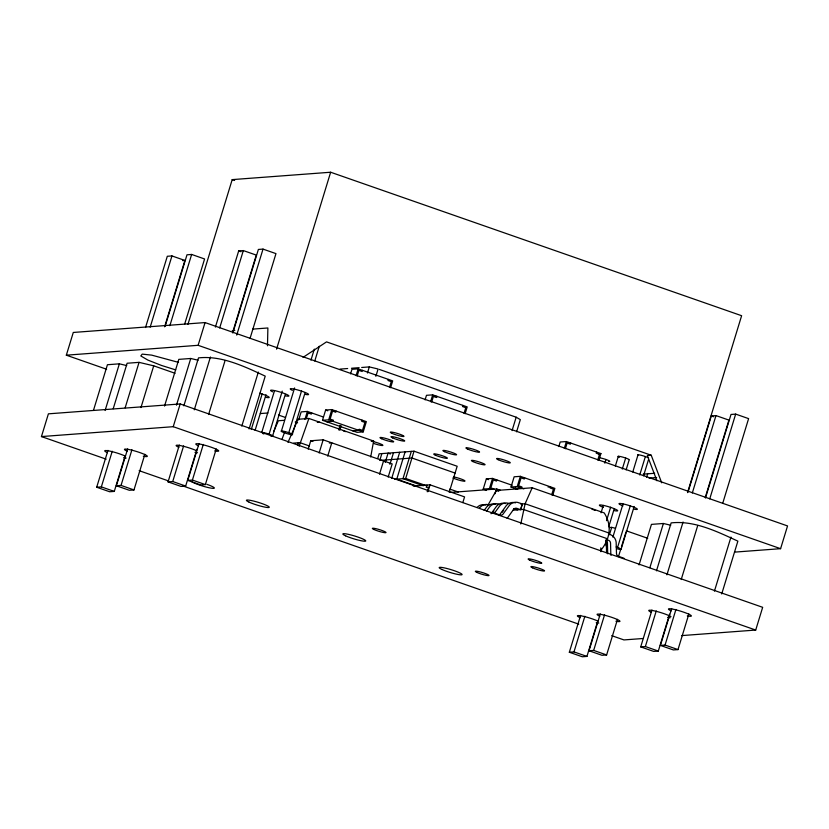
<?xml version="1.0" encoding="UTF-8"?>
<svg xmlns="http://www.w3.org/2000/svg" width="829" height="829" viewBox="0 0 829 829"><rect width="100%" height="100%" fill="white"/><g stroke="black" fill="none" stroke-linecap="round" stroke-linejoin="round"><path stroke-width="1.24" d="M600.621 550.57C609.957 539.306 612.393 525.71 604.227 512.933L532.187 487.784L496.291 490.478L487.742 505.514M267.487 345.776L267.881 327.973L252.617 329.123M520.778 523.99L525.109 503.742L532.187 487.784M370.708 456.955L373.62 441.049L308.906 418.458L298.057 419.267L287.984 442.417M299.134 446.23L308.906 418.458M106.174 459.162L41.45 436.572L48.403 413.837L180.183 403.951L762.67 607.315L755.716 630.05L681.511 635.615M106.63 369.257L66.33 355.185L73.284 332.46L205.064 322.574L787.55 525.938L780.597 548.674L734.546 552.124M93.532 410.179L107.428 364.729L119.366 363.827L126.702 365.568M105.096 410.51L119.366 363.827M113.221 408.707L127.117 363.247L139.054 362.356L153.717 365.827L175.074 373.288M125.179 455.784L114.288 491.41L109.635 491.752L96.692 487.234L107.967 450.385M145.521 327.528L167.303 256.275L171.955 255.933L184.898 260.451L164.619 326.792M125.158 407.806L139.054 362.356M96.692 487.234L101.345 486.892L112.236 451.256M150.173 327.186L171.955 255.933M144.868 454.302L133.977 489.929L129.324 490.281L116.381 485.763L127.656 448.903M165.209 326.056L186.991 254.804L191.644 254.451L204.587 258.969L184.68 324.087M140.951 407.599L153.717 365.827M116.381 485.763L121.034 485.411L131.925 449.784M169.862 325.704L191.644 254.451M187.945 324.357L232.203 179.613L330.647 172.235L741.623 315.714L687.542 492.623M164.536 406.055L178.805 359.371L190.743 358.48L198.079 360.211M176.473 405.163L190.743 358.48M41.45 436.572L173.23 426.686L180.183 403.951M66.33 355.185L198.11 345.31L205.064 322.574M183.851 405.806L198.494 357.9C221.581 355.268 244.835 366.687 265.228 376.128L249.083 428.956M196.939 449.204L185.665 486.053L181.012 486.405L168.069 481.887L179.344 445.028M215.395 327.092L238.679 250.928L243.332 250.576L256.275 255.094L232.617 332.491M194.287 409.827L210.431 356.998M168.069 481.887L172.722 481.535L183.613 445.909M219.675 327.973L243.332 250.576M216.255 448.955L205.354 484.582L200.711 484.924L187.758 480.405L199.033 443.556M232.835 332.989L258.379 249.446L263.021 249.104L275.964 253.622L250.057 338.387M208.576 414.531L225.094 360.48M187.758 480.405L192.411 480.064L203.302 444.437M236.731 335.092L263.021 249.104M241.799 426.127L258.327 372.076M251.28 429.495L262.171 393.858M276.565 349.144L330.647 172.235M255.114 430.292L266.005 394.656M261.757 432.427L274.534 390.646M269.093 434.158L282.243 391.153M272.544 436.189L285.321 394.407M281.445 430.945L294.596 387.941M288.782 432.686L301.549 390.905M310.948 360.19L314.326 349.123M292.233 434.707L305.01 392.936M314.771 360.988L319.279 346.242M298.73 419.847L301.165 411.889L307.362 411.422L323.445 417.039M304.927 419.381L307.362 411.422M297.58 445.214L298.326 442.759M306.357 418.624L308.098 412.946L311.331 414.075L311.683 412.935L309.196 413.122M308.191 449.142L310.751 440.759L323.155 439.826L392.19 463.929L388.169 477.1M322.502 420.293L325.631 410.054L331.828 409.588L366.345 421.64L363.216 431.878L357.019 432.334L322.502 420.293L328.698 419.826L363.216 431.878M328.698 419.826L331.828 409.588M319.134 452.997L323.155 439.826M336.139 411.101L335.797 412.241L332.564 411.111L330.129 419.059L333.362 420.189L333.02 421.329L326.813 421.795M350.574 373.858L351.962 369.309L358.169 368.843L392.687 380.894L390.604 387.713M327.724 456.116L331.787 442.841L329.31 443.028M338.719 429.919L340.108 425.37M356.087 375.661L358.169 368.843M339.797 430.303L341.185 425.754M357.164 376.034L358.895 370.356L362.138 371.485L362.48 370.345M367.444 373.009L369.299 366.915L378.097 368.998L375.869 376.304M362.035 420.137L361.682 421.277L364.926 422.407L362.491 430.365L359.247 429.235L358.905 430.365L352.708 430.831M388.366 379.392L388.024 380.521L391.257 381.651L389.526 387.34M377.755 458.354L379.143 453.805L414.023 451.194L457.173 466.25L449.204 492.333M381.858 453.598L379.775 460.427L411.94 458.012L455.09 473.069M379.506 474.188L383.568 460.914M385.236 462.364L388.055 453.142L390.459 453.971M389.931 464.364L393.485 452.727M391.713 478.343L399.682 452.261M405.112 451.857L396.77 479.141L417.142 486.25M425.09 399.868L426.479 395.319L432.686 394.863L467.204 406.904L465.121 413.733M411.308 451.39L402.977 478.675L423.35 485.784M394.604 479.297L405.682 478.468L414.023 451.194M430.603 401.682L432.686 394.863M431.681 402.055L433.412 396.376L436.655 397.505L436.997 396.366L434.52 396.552M426.956 485.069L426.261 487.348L428.583 487.172L427.194 491.721M427.971 491.659L430.054 484.841L464.572 496.892L462.831 502.571M462.883 405.402L462.541 406.542L465.774 407.671L464.033 413.35M486.447 490.24L483.214 489.11L486.343 478.882L492.54 478.416L512.156 485.266M483.214 489.11L489.411 488.644L492.54 478.416M496.861 479.918L496.509 481.058L493.276 479.929L490.841 487.887L494.074 489.017M512.073 430.603L516.177 417.205L379.319 369.423M516.591 431.816L520.322 419.64L516.177 417.205M517.69 489.348L511.016 487.027L514.146 476.799L520.353 476.333L554.87 488.385L552.777 495.203M515.679 487.39L515.337 488.53L521.534 488.063L521.887 486.934L518.643 485.804L521.078 477.846L524.311 478.975L524.664 477.836M511.016 487.027L517.223 486.561L520.353 476.333M520.695 509.617L522.436 503.939M558.808 446.551L560.197 442.002L566.394 441.546L600.911 453.587L598.828 460.416M564.311 448.365L566.394 441.546M565.388 448.738L567.129 443.059L570.362 444.189L570.715 443.049M551.699 494.82L553.44 489.141L550.207 488.012L550.549 486.872L548.073 487.058M596.6 452.085L596.248 453.225L599.491 454.354L597.75 460.033M604.859 463.183L605.978 459.494M601.056 512.799L603.315 505.431M615.336 466.105L618.341 456.282M606.517 520.685L610.641 507.172M622.289 469.079L625.677 458.022M597.823 620.786L586.932 656.413L582.279 656.765L569.336 652.247L580.601 615.387M608.838 526.394L614.102 509.193M626.123 469.877L629.128 460.043A5.99 0.736 17 0 0 622.714 457.1A5.99 0.736 17 0 0 619.356 457.349M606.061 545.793L607.191 542.104M609.439 534.736L611.698 527.358L615.356 528.228M569.336 652.247L573.979 651.895L584.87 616.268M612.859 537.13L623.004 503.949M632.776 472.002L638.029 454.8M617.564 547.472L630.33 505.69M639.729 474.976L645.366 456.541M617.512 619.315L606.621 654.941L601.968 655.283L589.025 650.765L600.289 613.916M618.465 556.632L620.724 549.264M621.47 546.808L625.978 532.063M621.398 548.27L634.164 506.488M643.563 475.773L648.444 459.794M589.025 650.765L593.668 650.423L604.569 614.797M646.63 477.203L647.76 473.514M639.055 564.922L651.449 524.384L663.387 523.482L670.713 525.223M649.863 567.71L663.387 523.482M656.485 570.818L671.138 522.902C694.225 520.27 717.468 531.7 737.872 541.14L721.717 593.968M669.573 614.206L658.309 651.066L653.656 651.407L640.713 646.889L651.977 610.04M688.039 492.105L711.323 415.93L715.976 415.588L728.919 420.106L705.251 497.504M666.92 574.839L683.075 522.011M640.713 646.889L645.356 646.547L656.257 610.921M692.308 492.986L715.976 415.588M688.889 613.957L677.998 649.584L673.345 649.936L660.402 645.418L671.666 608.559M705.469 498.001L731.012 414.459L735.665 414.106L748.608 418.624L722.691 503.4M681.21 579.544L697.738 525.482M660.402 645.418L665.055 645.066L675.946 609.439M709.748 498.871L735.665 414.106M714.432 591.139L730.96 537.088M494.965 493.783L496.758 488.975L500.415 490.26M281.995 439.287L284.71 432.023M273.839 431.163L278.368 420.749L284.399 420.293M484.157 510.436L486.851 506.778A9.181 8.684 85.7 0 1 494.996 504.136L495.721 504.343M486.519 511.224L489.949 506.54A9.181 8.684 85.7 0 1 498.105 503.897L498.82 504.115M491.058 513.783L496.695 506.042A9.181 8.684 85.7 0 1 504.84 503.4L505.566 503.607M492.426 512.964L493.897 510.923M494.157 513.555L499.794 505.804A9.181 8.684 85.7 0 1 507.949 503.162L508.664 503.369M502.27 512.229L503.742 510.177M479.628 507.876L480.105 507.286A9.181 8.684 85.7 0 1 488.26 504.643L488.975 504.851M303.031 357.392L326.533 341.88L651.221 455.235L661.718 482.841M182.577 260.627L184.898 260.451M232.255 330.647L234.804 330.46M340.045 369.102L347.672 368.532M351.496 368.252L359.123 367.672M361.672 367.485L369.299 366.915M260.347 413.557L267.954 412.987M317.279 422.396L319.683 422.22M293.684 443.111L299.88 442.645L309.404 445.971M371.216 441.225L373.62 441.049M598.434 453.774L600.911 453.587M651.221 455.235L647.345 455.525L656.931 480.727M413.308 486.095L430.054 484.841M643.231 474.126L654.682 473.276M450.593 492.436L496.758 488.975M648.983 478.084L656.651 477.514M520.726 504.063L525.109 503.742L609.242 533.109M513.099 510.187L523.368 509.42L607.512 538.798M491.317 513.327L494.416 513.089L500.188 515.078A3.15 2.984 85.7 0 0 502.985 514.187L509.638 505.068A9.181 8.684 85.7 0 1 517.793 502.426L522.28 503.949L520.539 509.638L516.913 508.364A3.181 3.005 85.7 0 0 513.586 509.441L507.69 517.628A9.15 8.653 85.7 0 1 507.11 518.332M609.305 527.545L611.698 527.358M643.128 638.496L623.936 639.926L611.729 635.667M515.41 502.871L514.685 502.654A9.181 8.684 85.7 0 0 506.54 505.296L499.887 514.415A3.15 2.984 85.7 0 1 498.602 515.255M485.877 505.079L485.152 504.871A9.181 8.684 85.7 0 0 477.007 507.514M178.525 362.377L151.676 355.123L142.205 354.118L140.816 355.942L147.904 360.097L161.551 365.475L175.738 369.9M232.203 179.613L234.638 180.473M238.679 250.928L241.042 251.747M711.323 415.93L713.676 416.759M198.11 345.31L780.597 548.674M325.631 410.054L327.787 410.811M517.223 486.561L523.887 488.892M486.343 478.882L488.499 479.628M626.361 530.84L647.718 538.29M496.291 490.478L498.737 491.328M489.411 488.644L491.576 489.4M278.482 415.039L285.518 417.495M295.207 422.023L297.601 422.852M608.455 533.969L611.035 534.912A9.181 8.684 85.7 0 1 616.154 542.187L616.496 553.751A3.15 2.984 85.7 0 0 618.247 556.228L624.009 558.269M606.04 539.42L608.465 540.259A3.181 3.005 85.7 0 1 610.548 543.233L610.797 553.554A9.15 8.653 85.7 0 0 611.035 555.409M513.814 508.602L517.441 509.866M449.774 489.058L458.323 492.043M310.751 440.759L312.916 441.505M405.682 478.468L426.065 485.587M173.23 426.686L755.716 630.05M192.411 480.064L205.354 484.582M665.055 645.066L677.998 649.584M172.722 481.535L185.665 486.053M645.356 646.547L658.309 651.066M139.137 470.675L168.453 480.903M183.105 486.022L578.756 624.154M121.034 485.411L133.977 489.929M593.668 650.423L606.621 654.941M101.345 486.892L114.288 491.41M573.979 651.895L586.932 656.413M607.698 553.793L607.45 543.461A3.181 3.005 85.7 0 0 605.657 540.612M606.579 552.736L606.31 542.922A9.181 8.684 85.7 0 0 605.906 541.088M600.797 547.845L600.89 551.71M622.973 505.918A9.585 1.181 17 0 1 621.159 503.555A9.585 1.181 17 0 1 634.662 507.535A9.585 1.181 17 0 1 634.123 509.193M292.419 390.376A9.585 1.181 17 0 1 293.497 388.956A9.585 1.181 17 0 1 306.419 392.987A9.585 1.181 17 0 1 305.341 394.407M371.61 441.235A7.181 0.891 17 0 1 382.822 445.152A7.181 0.891 17 0 1 373.724 443.453M453.701 476.913A7.181 0.891 17 0 1 463.39 479.929A7.181 0.891 17 0 1 462.582 480.996A7.181 0.891 17 0 1 452.893 477.97M343.32 430.862A7.181 0.891 17 0 1 345.403 431.65M259.581 393.267A9.585 1.181 17 0 1 268.575 396.749A9.585 1.181 17 0 1 265.964 397.36M272.741 391.858A9.585 1.181 17 0 1 273.819 390.438A9.585 1.181 17 0 1 286.741 394.469A9.585 1.181 17 0 1 285.663 395.889M603.294 507.389A9.585 1.181 17 0 1 601.471 505.037A9.585 1.181 17 0 1 614.983 509.006A9.585 1.181 17 0 1 614.444 510.674M591.927 509.193A9.585 1.181 17 0 1 595.004 510.363M599.336 457.784A5.99 0.736 17 0 1 607.315 459.991A5.99 0.736 17 0 1 608.755 461.494M638.237 455.463A5.99 0.736 17 0 1 640.983 455.256A5.99 0.736 17 0 1 648.61 457.919M616.102 546.985A5.99 0.736 17 0 1 621.346 549.295A5.99 0.736 17 0 1 616.641 548.684M261.446 432.52A5.99 0.736 17 0 1 269.777 434.406A5.99 0.736 17 0 1 270.855 436.013M263.881 433.961A5.99 0.736 17 0 1 262.772 433.494M126.153 458.074A11.979 1.482 17 0 1 123.604 457.722M107.449 452.686A11.979 1.482 17 0 1 108.796 450.903A11.979 1.482 17 0 1 124.941 455.95M127.138 451.204A11.979 1.482 17 0 1 128.485 449.432A11.979 1.482 17 0 1 144.64 454.468A11.979 1.482 17 0 1 143.293 456.24M197.53 452.717A11.979 1.482 17 0 1 194.981 452.365M178.826 447.328A11.979 1.482 17 0 1 180.173 445.556A11.979 1.482 17 0 1 196.328 450.593M198.514 445.857A11.979 1.482 17 0 1 199.862 444.075A11.979 1.482 17 0 1 216.017 449.121A11.979 1.482 17 0 1 214.67 450.893M671.148 610.859A11.979 1.482 17 0 1 672.495 609.087A11.979 1.482 17 0 1 688.65 614.123A11.979 1.482 17 0 1 687.303 615.906M670.174 617.729A11.979 1.482 17 0 1 667.614 617.377M651.459 612.341A11.979 1.482 17 0 1 654.444 610.9A11.979 1.482 17 0 1 670.972 616.672M599.771 616.216A11.979 1.482 17 0 1 601.118 614.444A11.979 1.482 17 0 1 617.273 619.481A11.979 1.482 17 0 1 615.926 621.253M598.797 623.087A11.979 1.482 17 0 1 596.238 622.734M580.082 617.688A11.979 1.482 17 0 1 581.43 615.916A11.979 1.482 17 0 1 597.585 620.952M206.794 484.302A11.979 1.482 17 0 1 210.328 488.001A11.979 1.482 17 0 1 191.644 481.473M392.594 437.888A7.181 0.891 17 0 0 404.324 441.121A7.181 0.891 17 0 0 396.625 437.577A7.181 0.891 17 0 0 392.594 437.888M391.868 433.287A7.181 0.891 17 0 0 403.588 436.531A7.181 0.891 17 0 0 395.899 432.987A7.181 0.891 17 0 0 391.868 433.287M472.965 461.598A7.181 0.891 17 0 0 484.685 464.841A7.181 0.891 17 0 0 476.996 461.297A7.181 0.891 17 0 0 472.965 461.598M444.468 451.65A7.181 0.891 17 0 0 456.188 454.893A7.181 0.891 17 0 0 448.499 451.349A7.181 0.891 17 0 0 444.468 451.65M467.473 448.997A7.181 0.891 17 0 0 479.193 452.23A7.181 0.891 17 0 0 471.504 448.696A7.181 0.891 17 0 0 467.473 448.997M498.177 459.712A7.181 0.891 17 0 0 509.897 462.955A7.181 0.891 17 0 0 502.208 459.411A7.181 0.891 17 0 0 498.177 459.712M435.298 455.131A7.181 0.891 17 0 0 447.018 458.364A7.181 0.891 17 0 0 439.329 454.831A7.181 0.891 17 0 0 435.298 455.131M381.568 438.707A7.181 0.891 17 0 0 393.288 441.95A7.181 0.891 17 0 0 385.599 438.406A7.181 0.891 17 0 0 381.568 438.707M283.57 432.479A5.99 0.736 17 0 0 292.554 434.614A5.99 0.736 17 0 0 284.399 431.391A5.99 0.736 17 0 0 283.57 432.479M476.924 572.424A7.181 0.891 17 0 0 488.654 575.658A7.181 0.891 17 0 0 480.955 572.124A7.181 0.891 17 0 0 476.924 572.424M529.669 560.103A7.181 0.891 17 0 0 541.389 563.347A7.181 0.891 17 0 0 533.689 559.803A7.181 0.891 17 0 0 529.669 560.103M373.92 529.482A7.181 0.891 17 0 0 385.64 532.726A7.181 0.891 17 0 0 377.941 529.182A7.181 0.891 17 0 0 373.92 529.482M532.436 567.792A7.181 0.891 17 0 0 544.156 571.036A7.181 0.891 17 0 0 536.456 567.492A7.181 0.891 17 0 0 532.436 567.792M441.919 569.461A11.979 1.482 17 0 0 461.463 574.849A11.979 1.482 17 0 0 448.634 568.953A11.979 1.482 17 0 0 441.919 569.461M345.558 535.814A11.979 1.482 17 0 0 365.092 541.213A11.979 1.482 17 0 0 352.263 535.306A11.979 1.482 17 0 0 345.558 535.814M249.094 502.136A11.979 1.482 17 0 0 268.637 507.535A11.979 1.482 17 0 0 255.809 501.638A11.979 1.482 17 0 0 249.094 502.136"/></g></svg>
